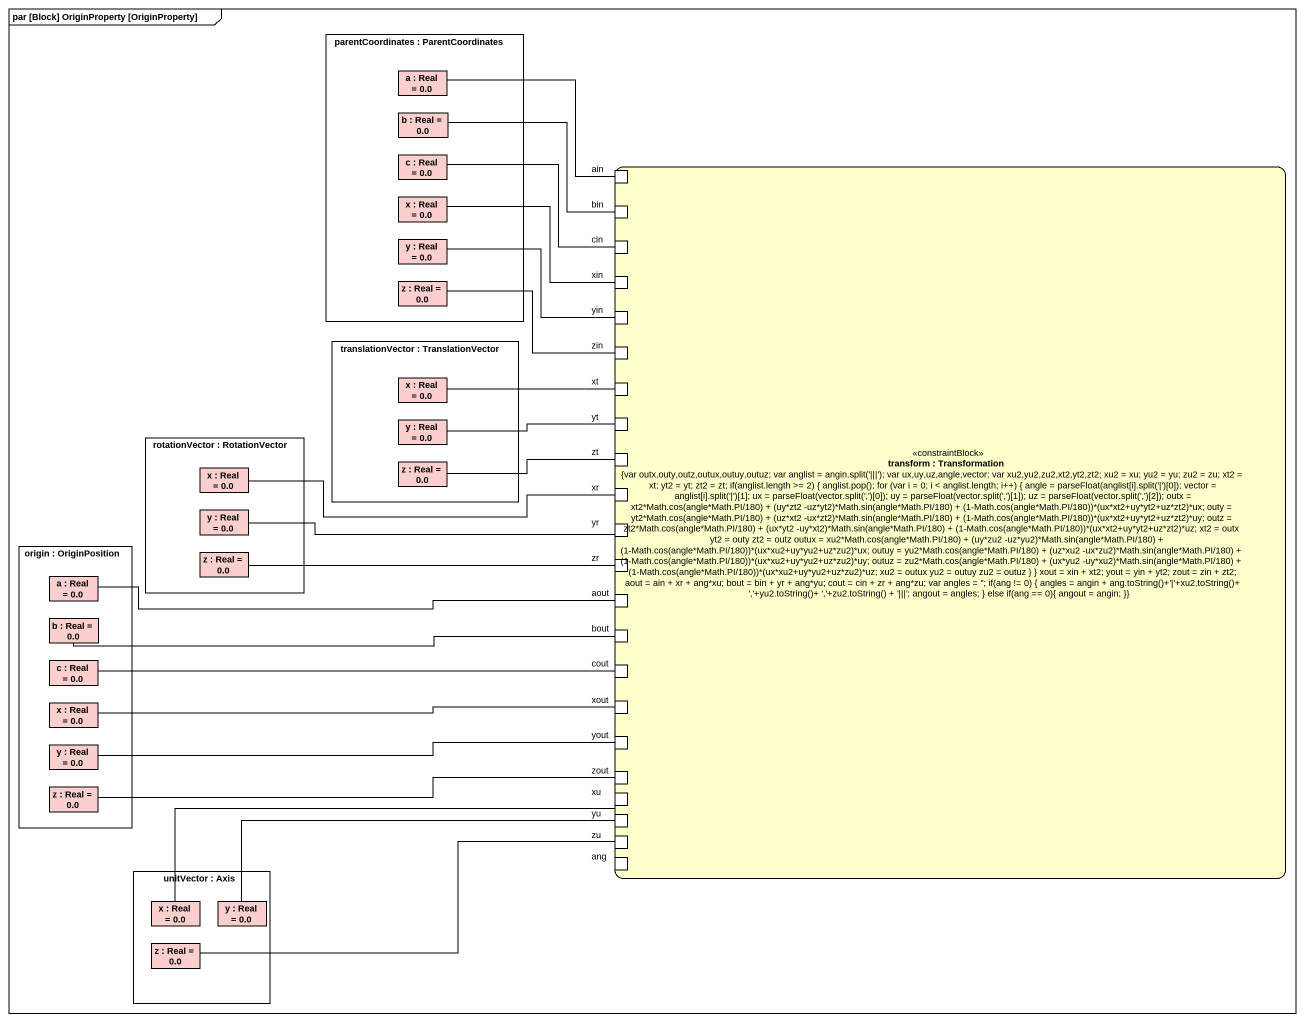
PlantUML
@startuml
mainframe par [Block] OriginProperty [OriginProperty]
rectangle "parentCoordinates : ParentCoordinates" as parentCoordinates {
  rectangle "a : Real = 0.0" as a #FCCFCF
  rectangle "b : Real = 0.0" as b #FCCFCF
  rectangle "c : Real = 0.0" as c #FCCFCF
  rectangle "x : Real = 0.0" as x_ #FCCFCF
  rectangle "y : Real = 0.0" as y #FCCFCF
  rectangle "z : Real = 0.0" as z #FCCFCF
}
rectangle "transform : Transformation\n{var outx,outy,outz,outux,outuy,outuz; var anglist = angin.split('|||'); var ux,uy,uz,angle,vector; var xu2,yu2,zu2,xt2,yt2,zt2; xu2 = xu; yu2 = yu; zu2 = zu; xt2 = xt; yt2 = yt; zt2 = zt; if(anglist.length >= 2) { anglist.pop(); for (var i = 0; i < anglist.length; i++) { angle = parseFloat(anglist[i].split('|')[0]); vector = anglist[i].split('|')[1]; ux = parseFloat(vector.split(',')[0]); uy = parseFloat(vector.split(',')[1]); uz = parseFloat(vector.split(',')[2]); outx = xt2*Math.cos(angle*Math.PI/180) + (uy*zt2 -uz*yt2)*Math.sin(angle*Math.PI/180) + (1-Math.cos(angle*Math.PI/180))*(ux*xt2+uy*yt2+uz*zt2)*ux; outy = yt2*Math.cos(angle*Math.PI/180) + (uz*xt2 -ux*zt2)*Math.sin(angle*Math.PI/180) + (1-Math.cos(angle*Math.PI/180))*(ux*xt2+uy*yt2+uz*zt2)*uy; outz = zt2*Math.cos(angle*Math.PI/180) + (ux*yt2 -uy*xt2)*Math.sin(angle*Math.PI/180) + (1-Math.cos(angle*Math.PI/180))*(ux*xt2+uy*yt2+uz*zt2)*uz; xt2 = outx yt2 = outy zt2 = outz outux = xu2*Math.cos(angle*Math.PI/180) + (uy*zu2 -uz*yu2)*Math.sin(angle*Math.PI/180) + (1-Math.cos(angle*Math.PI/180))*(ux*xu2+uy*yu2+uz*zu2)*ux; outuy = yu2*Math.cos(angle*Math.PI/180) + (uz*xu2 -ux*zu2)*Math.sin(angle*Math.PI/180) + (1-Math.cos(angle*Math.PI/180))*(ux*xu2+uy*yu2+uz*zu2)*uy; outuz = zu2*Math.cos(angle*Math.PI/180) + (ux*yu2 -uy*xu2)*Math.sin(angle*Math.PI/180) + (1-Math.cos(angle*Math.PI/180))*(ux*xu2+uy*yu2+uz*zu2)*uz; xu2 = outux yu2 = outuy zu2 = outuz } } xout = xin + xt2; yout = yin + yt2; zout = zin + zt2; aout = ain + xr + ang*xu; bout = bin + yr + ang*yu; cout = cin + zr + ang*zu; var angles = ''; if(ang != 0) { angles = angin + ang.toString()+'|'+xu2.toString()+ ','+yu2.toString()+ ','+zu2.toString() + '|||'; angout = angles; } else if(ang == 0){ angout = angin; }}" as transform <<constraintBlock>> {
  port ain
  port bin
  port xin
  port cin
  port yin
  port zin
  port xt
  port yt
  port zt
  port xr
  port yr
  port zr
  port aout
  port bout
  port xout
  port cout
  port yout
  port zout
  port xu
  port yu
  port zu
  port ang
}
rectangle "translationVector : TranslationVector" as translationVector {
  rectangle "x : Real = 0.0" as x__2 #FCCFCF
  rectangle "y : Real = 0.0" as y_2 #FCCFCF
  rectangle "z : Real = 0.0" as z_2 #FCCFCF
}
rectangle "rotationVector : RotationVector" as rotationVector {
  rectangle "x : Real = 0.0" as x__3 #FCCFCF
  rectangle "y : Real = 0.0" as y_3 #FCCFCF
  rectangle "z : Real = 0.0" as z_3 #FCCFCF
}
rectangle "origin : OriginPosition" as origin {
  rectangle "a : Real = 0.0" as a_2 #FCCFCF
  rectangle "b : Real = 0.0" as b_2 #FCCFCF
  rectangle "c : Real = 0.0" as c_2 #FCCFCF
  rectangle "x : Real = 0.0" as x__4 #FCCFCF
  rectangle "y : Real = 0.0" as y_4 #FCCFCF
  rectangle "z : Real = 0.0" as z_4 #FCCFCF
}
rectangle "unitVector : Axis" as unitVector {
  rectangle "x : Real = 0.0" as x__5 #FCCFCF
  rectangle "y : Real = 0.0" as y_5 #FCCFCF
  rectangle "z : Real = 0.0" as z_5 #FCCFCF
}
a -right- ain
b -right- bin
c -right- cin
x_ -right- xin
y -right- yin
z -right- zin
x__2 -right- xt
y_2 -right- yt
x__3 -right- xr
z_2 -right- zt
y_3 -right- yr
a_2 -right- aout
z_3 -right- zr
b_2 -right- bout
c_2 -right- cout
x__4 -right- xout
y_4 -right- yout
z_4 -right- zout
x__5 -right- xu
y_5 -right- yu
z_5 -right- zu
@enduml
